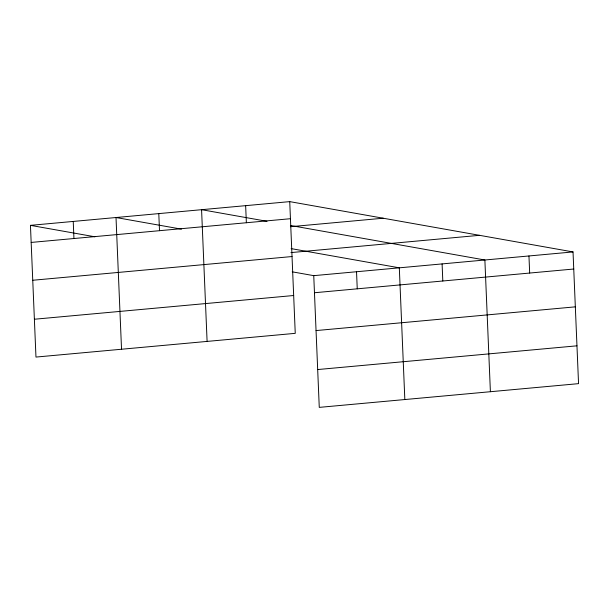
<?xml version="1.0" encoding="UTF-8"?>
<svg xmlns="http://www.w3.org/2000/svg" width="609" height="609" viewBox="0 0 609 609"><rect width="100%" height="100%" fill="white"/><g stroke="black" fill="none" stroke-linecap="round" stroke-linejoin="round"><path stroke-width="0.91" d="M289.732 201.625L295.251 333.344L35.969 357.072L30.45 225.353L289.732 201.625L573.031 251.928L578.55 383.647L319.268 407.375L313.749 275.656L292.251 271.835M31.166 242.435L290.447 218.707M290.409 226.715L383.221 218.22M290.942 252.59L479.542 235.325M32.749 280.262L292.031 256.541M313.749 275.656L573.031 251.928M314.465 292.739L573.747 269.018M34.386 319.238L293.66 295.517M316.056 330.573L575.33 306.845M317.685 369.549L576.967 345.821M267.016 221.311L201.571 209.686L207.098 341.413M290.386 225.459L484.878 259.997L490.397 391.716M181.452 229.144L116.014 217.52L121.534 349.239M291.148 248.617L399.314 267.823L404.833 399.55M30.45 225.353L94.958 236.802M528.955 255.963L529.67 273.045M442.096 263.91L442.812 281M356.531 271.743L357.247 288.826M245.648 205.659L246.363 222.742M158.789 213.607L159.512 230.689M73.232 221.432L73.948 238.522"/></g></svg>
